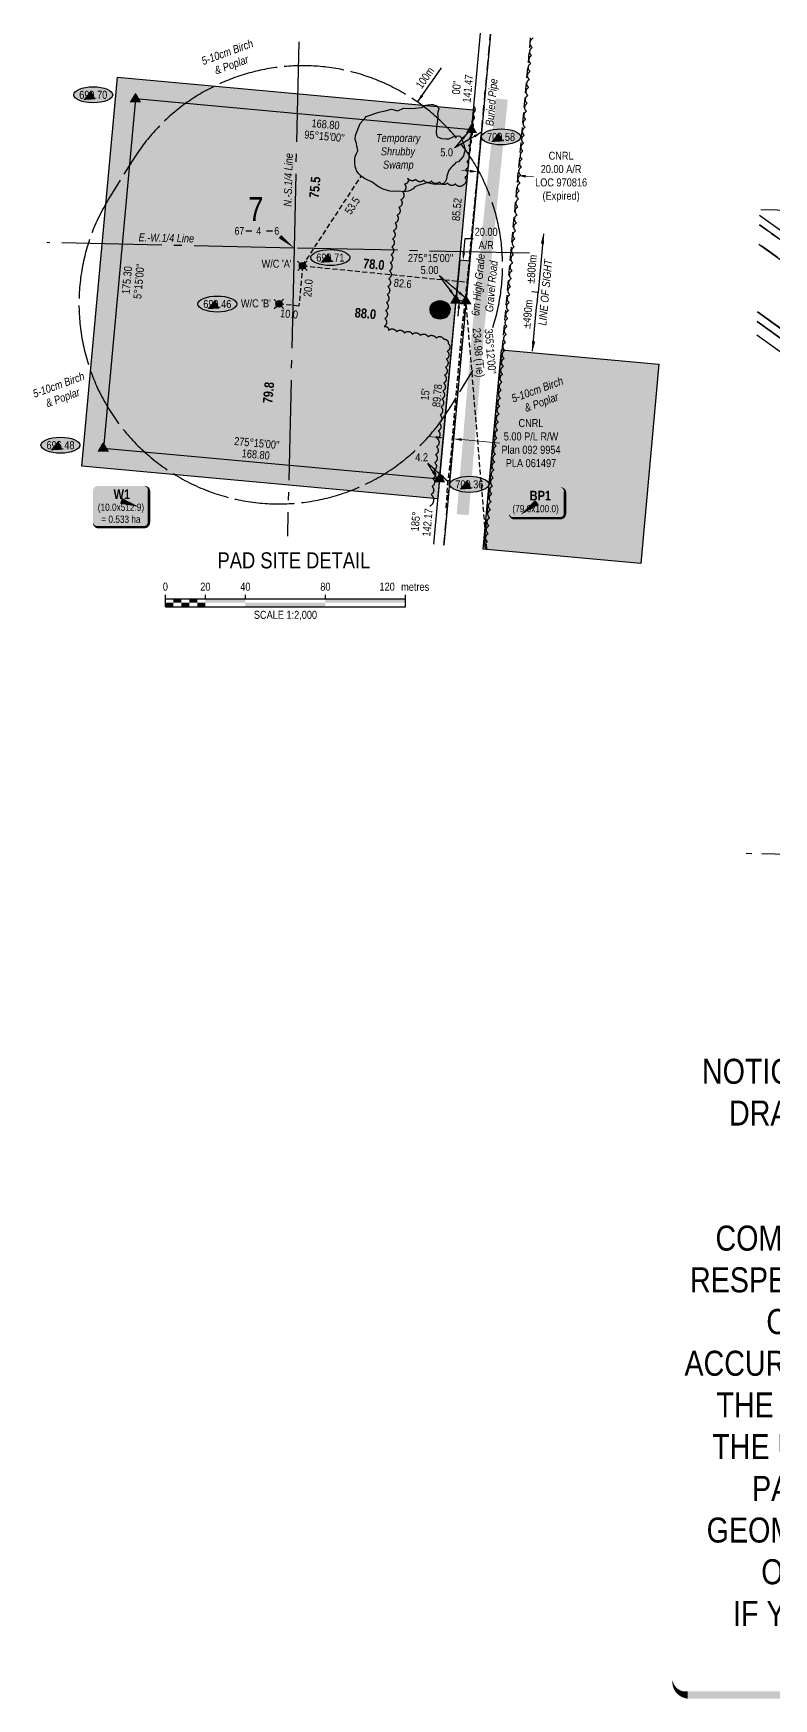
# Model space of a CAD drawing. Extents: x 395442 to 398211, y 6070208 to 6072971.
# Drawn here: x 395442 to 396368, y 6070208 to 6072289 of the extents above; entities that cross this region are included whole.
import ezdxf
from ezdxf.enums import TextEntityAlignment as Align

# ---------------------------------------------------------------- set-up
doc = ezdxf.new("R2010")
doc.units = 0
doc.header["$LTSCALE"] = 5
doc.header["$PDSIZE"] = 0.5
for name, pattern in [('0', [1, 1, 0]), ('foc-ACCESSROAD', [3.75, 2.5, -1.25]), ('foc-BUFFER', [16.75, 15, -1.75]), ('foc-QUARTERLINE', [33, 25, -3, 2, -3]), ('foc-TIELINE', [1.875, 1.25, -0.625]), ('foc-UNSURVEYED', [12.5, 10, -2.5]), ('UG_PIPE', [1.875, 1.25, -0.625])]:
    doc.linetypes.add(name, pattern=pattern)
doc.layers.get('Defpoints').update_dxf_attribs({"color": 9})
for name, color, linetype in [('10', 1, 'Continuous'), ('9', 3, 'Continuous'), ('AS-PIPE-UG', 44, 'UG_PIPE'), ('AS-PIPE-UG-T', 44, 'Continuous'), ('AS-ROADS', 254, 'Continuous'), ('AUX-BUFFER', 7, 'foc-BUFFER'), ('C-AR', 13, 'foc-ACCESSROAD'), ('C-RW', 13, 'Continuous'), ('CG-NOTES', 7, 'Continuous'), ('DETAIL-T', 7, 'Continuous'), ('F-RW', 190, 'Continuous'), ('L-2', 7, 'Continuous'), ('L-BD', 7, 'Continuous'), ('L-BD1', 253, 'Continuous'), ('L-MON', 1, 'Continuous'), ('L-SECLBL', 7, 'Continuous'), ('L-SECQ', 8, 'foc-QUARTERLINE'), ('L-TIE', 7, 'foc-TIELINE'), ('L-TITLEDB', 4, 'Continuous'), ('L-USEC', 7, 'foc-UNSURVEYED'), ('P-CROSSINGS', 250, 'Continuous'), ('P-ELEVATION', 7, 'Continuous'), ('P-PROPOSED', 10, 'Continuous'), ('P-PROPOSED-H', 21, 'Continuous'), ('P-TEMP-BLOCKS', 250, 'Continuous'), ('P-TEMP-BLUE', 146, 'Continuous'), ('P-TXT', 4, 'Continuous'), ('T-BUSH', 110, '0'), ('T-BUSH-T', 110, 'Continuous'), ('T-TIE', 201, 'foc-TIELINE'), ('WETLAND', 143, 'Continuous')]:
    doc.layers.add(name, color=color, linetype=linetype)
for name, color, linetype, lineweight in [('C-AR-T', 13, 'Continuous', 9), ('C-RW-T', 13, 'Continuous', 9), ('T-TEXT', 48, 'Continuous', 18), ('T-TIE-T', 201, 'Continuous', 18)]:
    doc.layers.add(name, color=color, linetype=linetype, lineweight=lineweight)
doc.layers.add('DISCLAIMER', color=7, linetype='Continuous', plot=False)
doc.layers.add('P-TEMP-BLUE-H', color=7, linetype='Continuous', true_color=0x99e6ff)
doc.styles.add('80', font='ARIALN.TTF', dxfattribs={"height": 10})
doc.styles.add('80CG', font='ARIALN.TTF', dxfattribs={"height": 10})
doc.styles.add('80L', font='ARIALN.TTF', dxfattribs={"height": 10})
doc.styles.add('BOLD', font='ARIALNB.TTF')
doc.styles.add('Crossing', font='ARIALN.TTF', dxfattribs={"height": 10})
doc.styles.add('SIMPLEX', font='ARIALN.TTF')
doc.dimstyles.new('CG2011', dxfattribs={"dimscale": 5, "dimtxt": 9, "dimasz": 2, "dimexe": 0.2, "dimexo": 0.0625, "dimgap": 0.5, "dimtad": 0, "dimtih": 1, "dimtoh": 1, "dimzin": 0, "dimdsep": 46, "dimtxsty": '80CG', "dimcen": 0.1, "dimse1": 1, "dimse2": 1, "dimclrd": 256, "dimclrt": 256, "dimaunit": 1, "dimadec": 4, "dimazin": 0, "dimtfac": 0.06, "dimtofl": 0, "dimtmove": 0, "dimatfit": 1, "dimfxl": 0.2, "dimtolj": 1, "dimtzin": 0, "dimlwd": -1, "dimarcsym": 0})
doc.dimstyles.new('COMPASS', dxfattribs={"dimscale": 5, "dimtxt": 10, "dimasz": 2.5, "dimexe": 0.2, "dimexo": 0.0625, "dimgap": 0.5, "dimtad": 0, "dimtih": 1, "dimtoh": 1, "dimzin": 0, "dimdsep": 46, "dimtxsty": '80', "dimcen": 0.1, "dimse1": 1, "dimse2": 1, "dimclrd": 256, "dimclrt": 256, "dimaunit": 1, "dimadec": 4, "dimazin": 0, "dimtfac": 0.06, "dimtofl": 0, "dimtmove": 0, "dimatfit": 1, "dimfxl": 0.2, "dimtolj": 1, "dimtzin": 0, "dimlwd": -1, "dimarcsym": 0})
doc.dimstyles.new('Compass 5 000', dxfattribs={"dimscale": 5, "dimtxt": 9, "dimasz": 2, "dimexe": 0.2, "dimexo": 0.0625, "dimgap": 0.5, "dimtad": 0, "dimtih": 1, "dimtoh": 1, "dimzin": 0, "dimdsep": 46, "dimtxsty": '80CG', "dimcen": 0.1, "dimse1": 1, "dimse2": 1, "dimclrd": 256, "dimclrt": 256, "dimaunit": 1, "dimadec": 4, "dimazin": 0, "dimtfac": 0.06, "dimtofl": 0, "dimtmove": 0, "dimatfit": 1, "dimfxl": 0.2, "dimtolj": 1, "dimtzin": 0, "dimlwd": -1, "dimarcsym": 0})

# ---------------------------------------------------------------- blocks, each defined once
blk = doc.blocks.new('L-SECLBL')
at = {"layer": '9', "color": 7}
for p, q in [((-5.082139060913505, -27.83004804289613), (-12.28857354467345, -27.83004804289613)), ((20.70431141927111, -27.83004804289613), (13.49787693551116, -27.83004804289613))]:
    blk.add_line(p, q, dxfattribs=at)
at = {"layer": '10', "color": 2, "style": 'SIMPLEX'}
blk.add_attdef('SEC', text='', height=30, dxfattribs=at).set_placement((0, 0), align=Align.MIDDLE)
at = {"layer": '10', "color": 5, "style": '80L'}
blk.add_attdef('TWP', text='', height=9.5, dxfattribs=at).set_placement((-14.43410290347765, -27.36845155570791), align=Align.MIDDLE_RIGHT)
blk.add_attdef('RGE', text='', height=9.5, dxfattribs=at).set_placement((3.622123863462547, -27.36845155570791), align=Align.MIDDLE_CENTER)
blk.add_attdef('MER', text='', height=9.5, dxfattribs=at).set_placement((23.16775162027989, -27.36845155570791), align=Align.MIDDLE_LEFT)
blk = doc.blocks.new('*D546')
at = {"layer": 'C-AR-T', "transparency": 16777216}
for p, q in [((395987.9973414784, 6072116.570184932), (395978.0388118828, 6072117.479958692)), ((396057.7139019388, 6072110.201142519), (396067.6724315344, 6072109.291368758))]:
    blk.add_line(p, q, dxfattribs=at)
for points in [[(395988.1489704385, 6072118.229939865), (395987.8457125183, 6072114.910429999), (395997.9558710739, 6072115.660411172)], [(396057.865530899, 6072111.860897452), (396057.5622729788, 6072108.541387586), (396047.7553723432, 6072111.110916279)]]:
    blk.add_solid(points, dxfattribs=at)
at = {"layer": 'Defpoints', "color": 0, "transparency": 16777216}
for p in [(396047.7553723432, 6072111.110916279), (395970.7580367781, 6071817.948551814), (396020.5575380475, 6071813.399056923)]:
    blk.add_point(p, dxfattribs=at)
at = {"layer": 'C-AR-T', "transparency": 16777216, "insert": (396101.9732500884, 6072109.291368759), "char_height": 10, "attachment_point": 5, "style": '80CG'}
blk.add_mtext('\\A1;CNRL\\P20.00 A/R\\PLOC 970816\\P(Expired)', dxfattribs=at)
blk = doc.blocks.new('*D547')
at = {"layer": 'C-RW-T', "transparency": 16777216}
for p, q in [((395945.3766454565, 6071784.117715042), (395935.4185675139, 6071785.032419195)), ((395977.7319999361, 6071781.14569802), (396025.6084157523, 6071776.747986266))]:
    blk.add_line(p, q, dxfattribs=at)
for points in [[(395945.5290961489, 6071785.7773947), (395945.2241947642, 6071782.458035385), (395955.3347233991, 6071783.203010888)], [(395977.8844506285, 6071782.805377678), (395977.5795492437, 6071779.486018363), (395967.7739219935, 6071782.060402174)]]:
    blk.add_solid(points, dxfattribs=at)
at = {"layer": 'Defpoints', "color": 0, "transparency": 16777216}
for p in [(395967.7739219935, 6071782.060402174), (395954.8913699223, 6071778.37636999), (395967.3305685167, 6071777.233761277)]:
    blk.add_point(p, dxfattribs=at)
at = {"layer": 'C-RW-T', "transparency": 16777216, "insert": (396064.3328359433, 6071776.747986267), "char_height": 10, "attachment_point": 5, "style": '80CG'}
blk.add_mtext('\\A1;CNRL\\P5.00 P/L R/W\\PPlan 092 9954\\PPLA 061497', dxfattribs=at)
blk = doc.blocks.new('TRIA')
blk.add_hatch(color=255).paths.add_polyline_path([(-0.0414550714867801, 1.521379340009161), (-1.474693147280959, -0.867350786313807), (1.391783004306489, -0.867350786313807)])
blk = doc.blocks.new('TRIAA')
blk.add_blockref('TRIA', (0, 0))
blk = doc.blocks.new('TRIB')
at = {"color": 1}
blk.add_lwpolyline([(-1.121455071486707, -0.6673507863138184), (-0.0414550714867801, 1.132649213686192), (1.038544928513147, -0.6673507863138184)], close=True, dxfattribs=at)
blk = doc.blocks.new('TRIBB')
blk.add_blockref('TRIB', (0, 0))
blk = doc.blocks.new('TRICC')
for name in ['TRIAA', 'TRIBB']:
    blk.add_blockref(name, (0, 0))
blk = doc.blocks.new('plspike')
blk.add_blockref('TRICC', (0, 0))
blk = doc.blocks.new('WC')
at = {"layer": 'L-MON'}
h = blk.add_hatch(color=255, dxfattribs=at)
h.dxf.hatch_style = 1
edge = h.paths.add_edge_path()
edge.add_arc((1e-16, -3.47e-14), 0.9, 0, 360)
at = {"layer": 'L-MON', "color": 240, "flags": 128}
for points in [[(-0.6221317521915455, 0.5029434191984639), (-1.231742929986921, 1.120400313844549)], [(0.5200624085104745, 0.6078939802747209), (1.126191209577769, 1.206321004927269)], [(-1.178786742863962, -1.184577638598091), (-0.5588098224687501, -0.5724784557627332)], [(1.15915571353878, -1.184577638598091), (0.5567817565693919, -0.5744511080601575)]]:
    blk.add_lwpolyline(points, dxfattribs=at)
at = {"layer": 'L-MON', "color": 240}
for radius in [0.8, 0.3730220647719884]:
    blk.add_circle((1e-16, -3.47e-14), radius, dxfattribs=at)
blk = doc.blocks.new('*D548')
at = {"layer": 'Defpoints', "color": 0, "transparency": 16777216}
for p in [(395979.4366591703, 6072004.879677037), (395981.9394036541, 6072004.6497322), (395977.3665454463, 6071954.878248652)]:
    blk.add_point(p, dxfattribs=at)
at = {"layer": 'P-TXT', "transparency": 16777216}
for p, q in [((395980.3515764219, 6072014.837735403), (395981.9592076385, 6072032.335367523)), ((395981.9592076385, 6072032.335367523), (395991.9592076386, 6072032.335367523)), ((395973.9488837112, 6071945.150135122), (395973.0339664597, 6071935.192076756))]:
    blk.add_line(p, q, dxfattribs=at)
for points in [[(395978.6919000276, 6072014.990221612), (395982.0112528162, 6072014.685249195), (395979.4366591703, 6072004.879677037)], [(395972.2892073169, 6071945.302621331), (395975.6085601056, 6071944.997648913), (395974.8638009627, 6071955.108193489)]]:
    blk.add_solid(points, dxfattribs=at)
at = {"layer": 'P-TXT', "transparency": 16777216, "insert": (396008.3507492488, 6072032.335367523), "char_height": 10, "attachment_point": 5, "style": '80CG'}
blk.add_mtext('\\A1;20.00 \\PA/R', dxfattribs=at)
blk = doc.blocks.new('we')
at = {"layer": 'P-ELEVATION'}
h = blk.add_hatch(color=111, dxfattribs=at)
h.dxf.hatch_style = 1
edge = h.paths.add_edge_path()
edge.add_ellipse((0, 0), major_axis=(-24.375, 0), ratio=0.4102564102564102, start_angle=0, end_angle=360)
at = {"layer": 'P-ELEVATION', "color": 7, "flags": 128}
blk.add_lwpolyline([(0, 0, 12.5, 0, 0), (-12.42052458118451, -6.430406050246802, 0, 0, 0)], format="xyseb", dxfattribs=at)
at = {"layer": 'P-ELEVATION', "color": 7}
blk.add_ellipse((0, 0), major_axis=(-24.375, 0), ratio=0.4102564102564102, dxfattribs=at)
at = {"layer": 'P-ELEVATION', "style": '80'}
blk.add_attdef('ELEVATION', text='', height=10, dxfattribs=at).set_placement((0, 0), align=Align.MIDDLE_CENTER)
blk = doc.blocks.new('xing2')
h = blk.add_hatch(color=50)
h.dxf.hatch_style = 1
edge = h.paths.add_edge_path()
edge.add_ellipse((0, 0), major_axis=(-12.5, 0), ratio=0.8162973455633619, start_angle=0, end_angle=360)
h = blk.add_hatch(color=250)
h.dxf.hatch_style = 1
edge = h.paths.add_edge_path()
edge.add_ellipse((0, -2.047489049626165), major_axis=(-12.5, 0), ratio=0.8162973455633619, start_angle=0, end_angle=180)
edge.add_line((12.5, -2.047489049626165), (12.5, 0))
edge.add_ellipse((0, 0), major_axis=(-12.5, 0), ratio=0.8162973455633619, start_angle=0, end_angle=180, ccw=False)
edge.add_line((-12.5, 0), (-12.5, -2.047489049626165))
at = {"color": 250}
blk.add_ellipse((0, 0), major_axis=(-12.5, 0), ratio=0.8162973455633619, dxfattribs=at)
blk.add_ellipse((0, -2.047489049626165), major_axis=(-12.5, 0), ratio=0.8162973455633619, start_param=0, end_param=3.141592653589793, dxfattribs=at)
at = {"color": 250, "style": 'Crossing'}
blk.add_attdef('CROSSING', text='', height=9, dxfattribs=at).set_placement((0.08916442567715421, 0.0199513138486509), align=Align.MIDDLE_CENTER)
at = {"color": 250, "style": 'Crossing', "flags": 1}
for tag, p in [('OWNER', (0.08916442567715421, -12.49201765665748)), ('DESCRIPTION', (0.08916442567715421, -25.770021277247)), ('LOCATION', (0.08916442567715421, -39.30337514164421)), ('DWG_REF', (0.08916442567715421, -52.83672900604233))]:
    blk.add_attdef(tag, text='', height=9, dxfattribs=at).set_placement(p, align=Align.MIDDLE_CENTER)
blk = doc.blocks.new('*U370')
at = {"color": 0}
for p, q in [((-150.0000000000342, 0), (-150.0000000000342, 15.00000000000273)), ((-150.0000000000342, 10.00000000000182), (150.2392182250246, 10.00000000000159)), ((-150.0000000000342, 0), (150.2392182250246, -2.274e-13)), ((-100.0000000000232, 10.00000000000182), (-100.0000000000232, 15.00000000000273)), ((-50.00000000001134, 10.00000000000182), (-50.00000000001134, 15.00000000000273)), ((50.00000000001134, 10.00000000000182), (50.00000000001134, 15.00000000000273)), ((150.2392182250246, -2.274e-13), (150.2392182250246, 15.0000000000025))]:
    blk.add_line(p, q, dxfattribs=at)
for points in [[(-150.0000000000342, 5.000000000000909), (-140.0000000000233, 5.000000000000909), (-150.0000000000342, 0), (-140.0000000000233, 0)], [(-140.0000000000342, 10.00000000000091), (-130.0000000000232, 10.00000000000091), (-140.0000000000342, 5), (-130.0000000000232, 5)], [(-130.0000000000342, 5.000000000000909), (-120.0000000000233, 5.000000000000909), (-130.0000000000342, 0), (-120.0000000000233, 0)], [(-120.0000000000342, 10.00000000000091), (-110.0000000000233, 10.00000000000091), (-120.0000000000342, 5), (-110.0000000000233, 5)], [(-110.0000000000342, 5.000000000000909), (-100.0000000000232, 5.000000000000909), (-110.0000000000342, 0), (-100.0000000000232, 0)], [(-100.0000000000232, 10.00000000000182), (-50.00000000001134, 10.00000000000182), (-100.0000000000232, 5.000000000000909), (-50.00000000001134, 5.000000000000909)], [(-50.00000000001134, 5.000000000000909), (50.00000000001134, 5.000000000000909), (-50.00000000001134, 0), (50.00000000001134, 0)], [(50.00000000001134, 10.00000000000182), (150.2392182250246, 10.00000000000159), (50.00000000001134, 5.000000000000909), (150.2392182250246, 5.000000000000682)]]:
    blk.add_solid(points, dxfattribs=at)
at = {"color": 0, "style": '80'}
blk.add_text('metres', height=10.00000000000227, dxfattribs=at).set_placement((162.2392182250246, 20.0000000000025), align=Align.CENTER)
for s, insert, char_height, attachment_point in [('0', (-150.0000000000342, 30.21145975443656), 10, 2), ('20', (-100.0000000000232, 30.21145975443656), 10, 2), ('40', (-50.00000000001134, 30.21145975443656), 10, 2), ('80', (50.00000000001134, 30.21145975443656), 10, 2), ('120', (136.6959500629242, 30.21828103683765), 10, 3), ('SCALE 1:2,000', (0.1196091124951968, -5.000000000000114), 10.00000000000227, 2)]:
    blk.add_mtext(s, dxfattribs=dict(at, insert=insert, char_height=char_height, attachment_point=attachment_point))
blk = doc.blocks.new('*U553')
at = {"layer": 'L-2'}
blk.add_blockref('*U370', (-10.65932064766116, -57.94773006069239), dxfattribs=at)
at = {"layer": 'DETAIL-T', "color": 3, "insert": (0, 0), "char_height": 20, "width": 217.1081402579545, "attachment_point": 5, "style": '80CG'}
blk.add_mtext('PAD SITE DETAIL', dxfattribs=at)
blk = doc.blocks.new('*U554')
at = {"true_color": 0x99e6ff}
h = blk.add_hatch(color=141, dxfattribs=at)
edge = h.paths.add_edge_path()
edge.add_line((-28.99999999999999, -32.83806796853908), (28.99999999999998, -32.83806796853908))
edge.add_arc((28.99999999999998, -26.83806796853908), 6, 270, 360)
edge.add_line((34.99999999999998, -26.83806796853908), (34.99999999999999, 12.5))
edge.add_arc((28.99999999999999, 12.5), 6, 0, 90)
edge.add_line((28.99999999999999, 18.5), (-28.99999999999999, 18.5))
edge.add_arc((-28.99999999999999, 12.5), 6, 90, 180)
edge.add_line((-34.99999999999999, 12.5), (-34.99999999999999, -26.83806796853908))
edge.add_arc((-28.99999999999999, -26.83806796853908), 6, 180, 270)
at = {"color": 250, "flags": 128}
blk.add_lwpolyline([(-28.99999999999999, -32.83806796853908, 3, 3, 0), (28.99999999999998, -32.83806796853908, 3, 3, 0.414213562373095), (34.99999999999998, -26.83806796853908, 3, 3, 0), (34.99999999999999, 12.5, 3, 0, 0.414213562373095), (28.99999999999999, 18.5, 0, 0, 0), (-28.99999999999999, 18.5, 0, 0, 0.414213562373095), (-34.99999999999999, 12.5, 0, 0, 0), (-34.99999999999999, -26.83806796853908, 0, 3, 0.414213562373095)], format="xyseb", close=True, dxfattribs=at)
at = {"flags": 128}
blk.add_lwpolyline([(22.10546551255093, -7.399675628623726, 0, 7.5, 0), (-3.398394867633904e-15, 0, 0, 0, 0)], format="xyseb", dxfattribs=at)
at = {"color": 250}
for tag, p, height, style in [('TEMP_AREA_W1_001', (-9.212824010914055, 2.244292974654144), 12, 'BOLD'), ('ENTER_TEXT_001', (-30.65893587994544, -12.47010782646594), 9, '80')]:
    blk.add_attdef(tag, p, '', height=height, dxfattribs=dict(at, style=style))
blk = doc.blocks.new('*U613')
at = {"true_color": 0x99e6ff}
h = blk.add_hatch(color=141, dxfattribs=at)
edge = h.paths.add_edge_path()
edge.add_line((-28.99999999999999, -20), (28.99999999999999, -20))
edge.add_arc((28.99999999999999, -14), 6, 270, 360)
edge.add_line((34.99999999999999, -14), (34.99999999999999, 12.5))
edge.add_arc((28.99999999999999, 12.5), 6, 0, 90)
edge.add_line((28.99999999999999, 18.5), (-28.99999999999999, 18.5))
edge.add_arc((-28.99999999999999, 12.5), 6, 90, 180)
edge.add_line((-34.99999999999999, 12.5), (-34.99999999999999, -14))
edge.add_arc((-28.99999999999999, -14), 6, 180, 270)
at = {"color": 250, "flags": 128}
blk.add_lwpolyline([(-28.99999999999999, -20, 3, 3, 0), (28.99999999999999, -20, 3, 3, 0.414213562373095), (34.99999999999999, -14, 3, 3, 0), (34.99999999999999, 12.5, 3, 0, 0.414213562373095), (28.99999999999999, 18.5, 0, 0, 0), (-28.99999999999999, 18.5, 0, 0, 0.414213562373095), (-34.99999999999999, 12.5, 0, 0, 0), (-34.99999999999999, -14, 0, 3, 0.414213562373095)], format="xyseb", close=True, dxfattribs=at)
at = {"flags": 128}
blk.add_lwpolyline([(-20.72444676234902, -16.02035228926147, 0, 7.5, 0), (-3.398394867633905e-15, 0, 0, 0, 0)], format="xyseb", dxfattribs=at)
at = {"color": 250}
for tag, p, height, style in [('TEMP_AREA_W1_001', (-9.212824010914055, 2.244292974654144), 12, 'BOLD'), ('ENTER_TEXT_001', (-30.65893587994544, -12.47010782646594), 9, '80')]:
    blk.add_attdef(tag, p, '', height=height, dxfattribs=dict(at, style=style))
blk = doc.blocks.new('Disclaimer_Legal')
at = {"layer": 'DISCLAIMER', "color": 254, "flags": 128}
blk.add_lwpolyline([(-3612.859355113964, -1104.601793492536, 37.5, 37.5, 0), (4096.10254652852, -1104.601793492536, 37.5, 37.5, 0.414213562373095), (4171.10254652852, -1029.601793492536, 37.5, 37.5, 0), (4171.10254652852, 2078.694150954953, 37.5, 0, 0.414213562373095), (4096.10254652852, 2153.694150954953, 0, 0, 0), (-3612.859355113964, 2153.694150954953, 0, 0, 0.414213562373095), (-3687.859355113964, 2078.694150954953, 0, 0, 0), (-3687.859355113964, -1029.601793492536, 0, 37.5, 0.414213562373095)], format="xyseb", close=True, dxfattribs=at)
at = {"layer": 'DISCLAIMER', "color": 254, "insert": (241.6215957072782, 533.9211787312088), "char_height": 125, "width": 7717.567617301413, "attachment_point": 5, "style": '80'}
blk.add_mtext('NOTICE TO THE CORPORATION, PERSON &/OR PERSONS REGARDING THIS COMPUTER AIDED DESIGN AND DRAFTING (CADD) FILES. ACCEPTANCE OF THE CADD DATA IS BASED ON THE FOLLOWING DISCLAIMER WHICH COVERS ALL CADD DATA RECIEVED FROM COMPASS GEOMATICS LTD.\\P{\\fArial Narrow|b1|i0|c0|p34;DISCLAIMER}\\PCOMPASS GEOMATICS LTD. MAKES NO REPRESENTATION OR WARRANTIES, EXPRESS OR IMPLIED, WITH RESPECT TO THE REUSE OF THE DATA PROVIDED HEREWITH, REGARDLESS OF ITS FORMAT OR THE MEANS OF ITS TRANSMISSION. THERE IS NO GUARANTEE OR REPRESENTATION TO THE USER AS TO THE ACCURACY, CURRENCY, SUITABILITY OR RELIABILITY OF THIS DATA FOR ANY PURPOSE. THE USER ACCEPTS THE DATA "AS IS", AND ASSUMES ALL RISKS ASSOCIATED WITH ITS USE. BY ACCEPTANCE OF THIS DATA, THE USER AGREES NOT TO TRANSMIT THIS DATA OR PROVIDE ACCESS OR ANY PART OF IT TO ANOTHER PARTY UNLESS THE USER SHALL INCLUDE WITH THE DATA A COPY OF THIS DISCLAIMER. COMPASS GEOMATICS LTD. ASSUMES NO RESPONSIBILITY FOR ACTUAL OR CONSEQUENTIAL DAMAGE AS A RESULT OF ANY USER\'S RELIANCE ON THIS DATA. THIS CADD FILE IS FOR ILLUSTRATION PURPOSES ONLY.\\PIF YOU REQUIRE MORE ACCURATE INFORMATION, PLEASE CONTACT DARCI ANGLEHART AT COMPASS GEOMATICS LTD. VIA EMAIL: darci.anglehart@compassgeomatics.ca OR CELL: 506-961-7292', dxfattribs=at)

msp = doc.modelspace()

# ---------------------------------------------------------------- hatches: boundary and pattern name
at = {"layer": 'P-PROPOSED-H'}
h = msp.add_hatch(color=256, dxfattribs=at)
h.dxf.hatch_style = 1
h.paths.add_polyline_path([(395990.2809781169, 6072168.30483501), (395570.2096569673, 6072206.899758219), (395530.1285548429, 6071770.652704917), (395950.1998759922, 6071732.05778171)])
h.paths.add_polyline_path([(395970.7280067151, 6071955.488178154), (395983.1708776018, 6071954.344963602), (395987.7437358074, 6072004.11644715), (395975.3008649204, 6072005.259661705)], flags=17)
at = {"layer": 'P-TEMP-BLUE-H'}
h = msp.add_hatch(color=256, dxfattribs=at)
h.dxf.hatch_style = 1
h.paths.add_polyline_path([(395947.9134468923, 6071707.172039934), (395502.9563839686, 6071748.053392241), (395547.6103442934, 6072234.0719291), (395992.5674072169, 6072193.19057679), (395990.2809781169, 6072168.30483501), (395570.2096569673, 6072206.899758219), (395530.1285548429, 6071770.652704917), (395950.1998759922, 6071732.05778171)])
h = msp.add_hatch(color=256, dxfattribs=at)
h.dxf.hatch_style = 1
h.paths.add_polyline_path([(396224.0766403393, 6071875.217203545), (396201.3902977516, 6071626.212964943), (396004.677020926, 6071644.135269706), (396027.363366821, 6071893.139322686)])

# ---------------------------------------------------------------- linework, layer by layer
msp.add_line((396073.1065003635, 6071964.989680585), (396065.2583594103, 6071965.707158566))
at = {"layer": 'AS-PIPE-UG', "flags": 128}
msp.add_lwpolyline([(396005.7589034204, 6072196.85594461), (395998.8464034206, 6072130.455944606), (395989.9139034204, 6072037.820944608), (395986.5214034206, 6072001.173444607), (395982.6639034205, 6071962.12094461), (395977.4414034204, 6071916.838444607), (395974.1614034206, 6071878.56094461), (395970.9389034205, 6071843.285944606), (395967.5114034204, 6071802.43344461), (395963.9439034205, 6071760.550944608), (395959.5789034208, 6071722.18844461), (395957.9889034205, 6071694.23344461)], dxfattribs=at)
at = {"layer": 'AS-ROADS', "const_width": 14.99433375000002, "flags": 128}
msp.add_lwpolyline([(395978.9839034204, 6071687.458444608), (395998.0314034207, 6071914.653444605), (396027.8689034206, 6072206.495944606)], dxfattribs=at)
at = {"layer": 'AUX-BUFFER', "color": 251, "linetype": 'foc-BUFFER', "flags": 128}
msp.add_lwpolyline([(396016.6881355276, 6071921.361575756, 0.8859044617035108), (395566.4617465946, 6072129.872028145), (395537.0292465944, 6072082.354528144, 0.9999999999999999), (395961.9335602466, 6071819.167361074), (395991.3660602465, 6071866.684861073, 0.0008193961905882586), (395991.7962273633, 6071867.381896447, 0.0008193961905882586)], format="xyb", dxfattribs=at)
at = {"layer": 'C-AR'}
for points in [[(395955.372312434, 6071649.518926442), (395989.0957431355, 6072018.540499606), (396013.6722194533, 6072287.563241797)], [(396063.4591700547, 6072283.015027433), (396039.1982095391, 6072017.442838841), (396005.170453132, 6071644.96955585)], [(396349.680692287, 6072049.582728627), (396418.3625925427, 6072000.327499535), (396448.0447236091, 6071979.049438038), (396996.5661133612, 6071585.844215811), (397166.7513594461, 6071612.480056956), (397236.4113474049, 6071567.029130209), (397244.0216720087, 6071562.06389788), (397263.5683895546, 6071549.310394212), (397276.1522393236, 6071541.099942245), (397284.5378106691, 6071535.629581599), (397274.5983313749, 6071518.242569689), (397266.2140285416, 6071523.713719948), (397253.6211354525, 6071531.93001061), (397235.875336072, 6071543.507857285), (397162.2569184901, 6071591.541913581), (396991.6443503206, 6071564.772416757), (396447.4916566694, 6071954.967770368), (396417.8078438002, 6071976.179694124), (396362.9295807696, 6072015.573699223), (396349.1266766541, 6072025.466405359)]]:
    msp.add_lwpolyline(points, dxfattribs=at)
at = {"layer": 'C-RW'}
for points in [[(395942.8833404323, 6071650.659871894), (395976.5402066517, 6072018.815881183), (396001.2124243659, 6072288.70148823)], [(396013.6722194533, 6072287.563241797), (395989.0957431355, 6072018.540499606), (395955.3606417461, 6071649.519992636)], [(397193.0663989973, 6071146.361190048), (397133.3892032673, 6071215.696669838), (397127.715874112, 6071238.027190722), (397125.224020876, 6071247.830538028), (397122.9126241193, 6071256.931696718), (397121.8239022164, 6071261.216756101), (397116.4737225563, 6071282.515088616), (397123.2523732153, 6071294.301695685), (397125.7574128679, 6071298.657746844), (397157.2659215509, 6071353.444561446), (397154.0630616641, 6071367.946701078), (397148.8300710398, 6071370.91580327), (397136.0341645973, 6071378.198401711), (397050.6945987519, 6071429.566314165), (396979.6941345558, 6071475.642332871), (396415.4545987519, 6071879.377314164), (396387.0405044307, 6071899.782000358), (396346.9009990536, 6071928.582567983)], [(396347.1792132647, 6071940.693244001), (396415.860488446, 6071891.412234379)]]:
    msp.add_lwpolyline(points, dxfattribs=at)
at = {"layer": 'F-RW'}
for points in [[(396349.9589729073, 6072061.696295457), (396418.6415420612, 6072012.469942859)], [(396418.3625925427, 6072000.327499535), (396349.680692287, 6072049.582728627)], [(396346.9007314353, 6071928.570918542), (396387.0382803453, 6071899.773341758)], [(396415.1926242234, 6071862.340236666), (396346.5107592311, 6071911.595412465)]]:
    msp.add_lwpolyline(points, dxfattribs=at)
at = {"layer": 'L-SECLBL', "flags": 128}
msp.add_lwpolyline([(395768.240976373, 6072020.463236384, 0, 4.998111250000004, 0), (395750.688215439, 6072034.835341266, 0, 0, 0)], format="xyseb", dxfattribs=at)
at = {"layer": 'L-SECQ'}
for p, q in [((395774.113379164, 6072278.134311104), (395768.240976373, 6072020.463236384)), ((396421.3210312896, 6072066.563552018), (396351.5436845895, 6072068.257841796)), ((395768.240976373, 6072020.463236384), (395459.5225281155, 6072027.206035187)), ((395768.240976373, 6072020.463236384), (395760.0386387799, 6071660.549276002)), ((396062.3431184459, 6072014.040550926), (395768.240976373, 6072020.463236384))]:
    msp.add_line(p, q, dxfattribs=at)
at = {"layer": 'L-TIE'}
msp.add_line((396009.2278789364, 6071644.135171737), (395983.1708776018, 6071954.344963602), dxfattribs=at)
at = {"layer": 'L-TITLEDB', "flags": 128}
for points in [[(396349.1266766541, 6072025.466405359), (396417.7275987517, 6071976.189314168), (396991.7040039049, 6071564.737251344, 0.01771833955482056), (397092.5927801161, 6071497.682585851), (397673.623845819, 6071135.867444816)], [(397549.844948548, 6071138.57035624), (397055.9238766306, 6071438.196315025, -0.01881161679401314), (396950.8989848007, 6071507.980722873), (396445.5441525326, 6071870.206730172), (396347.1792132647, 6071940.693244001)]]:
    msp.add_lwpolyline(points, format="xyb", dxfattribs=at)
at = {"layer": 'L-USEC'}
msp.add_line((396402.8496514437, 6071262.433229887), (396333.0707077032, 6071264.128398957), dxfattribs=at)
at = {"layer": 'P-PROPOSED', "flags": 128}
for points in [[(395990.2809781169, 6072168.30483501), (395570.2096569673, 6072206.899758219), (395530.1285548429, 6071770.652704917), (395950.1998759922, 6071732.05778171)], [(395970.7280067151, 6071955.488178154), (395983.1708776018, 6071954.344963602), (395987.7437358074, 6072004.11644715), (395975.3008649204, 6072005.259661705)]]:
    msp.add_lwpolyline(points, close=True, dxfattribs=at)
at = {"layer": 'P-TEMP-BLUE', "flags": 128}
msp.add_lwpolyline([(395947.9134468923, 6071707.172039934), (395502.9563839686, 6071748.053392241), (395547.6103442934, 6072234.0719291), (395992.5674072169, 6072193.19057679), (395990.2809781169, 6072168.30483501), (395570.2096569673, 6072206.899758219), (395530.1285548429, 6071770.652704917), (395950.1998759922, 6071732.05778171)], close=True, dxfattribs=at)
at = {"layer": 'P-TEMP-BLUE'}
msp.add_lwpolyline([(396224.0766403393, 6071875.217203545), (396201.3902977516, 6071626.212964943), (396004.677020926, 6071644.135269706), (396027.363366821, 6071893.139322686), (396224.0766403393, 6071875.217203545)], close=True, dxfattribs=at)
at = {"layer": 'T-BUSH', "flags": 128}
for points in [[(396009.0284576215, 6071643.740591673, -0.52056705), (396009.9314147322, 6071653.695948659, -0.52056705), (396010.8343718431, 6071663.651305647, -0.52056705), (396011.7373289539, 6071673.606662633, -0.52056705), (396012.6402860646, 6071683.562019618, -0.52056705), (396013.5432431754, 6071693.517376604, -0.52056705), (396014.4462002862, 6071703.472733592, -0.52056705), (396015.3491573971, 6071713.428090578, -0.52056705), (396016.2521145078, 6071723.383447564, -0.52056705), (396017.1550716186, 6071733.33880455, -0.52056705), (396018.0580287294, 6071743.294161537, -0.52056705), (396018.9609858402, 6071753.249518523, -0.52056705), (396019.863942951, 6071763.204875509, -0.52056705), (396020.7669000618, 6071773.160232496, -0.52056705), (396021.6698571726, 6071783.115589483, -0.52056705), (396022.5728142834, 6071793.070946468, -0.52056705), (396023.4757713942, 6071803.026303454, -0.52056705), (396024.378728505, 6071812.981660441, -0.52056705), (396025.2816856158, 6071822.937017428, -0.52056705), (396026.1846427266, 6071832.892374414, -0.52056705), (396027.0875998373, 6071842.8477314, -0.52056705), (396027.9905569481, 6071852.803088387, -0.52056705), (396028.893514059, 6071862.758445373, -0.52056705), (396029.7964711697, 6071872.713802359, -0.52056705), (396030.6994282805, 6071882.669159345, -0.52056705), (396031.6023853913, 6071892.624516333, -0.52056705), (396032.5053425021, 6071902.579873318, -0.52056705), (396033.4082996129, 6071912.535230304, -0.52056705), (396034.3112567237, 6071922.490587291, -0.52056705), (396035.2142138345, 6071932.445944278, -0.52056705), (396036.1171709453, 6071942.401301264, -0.52056705), (396037.0201280561, 6071952.35665825, -0.52056705), (396037.9230851669, 6071962.312015236, -0.52056705), (396038.8260422777, 6071972.267372223, -0.52056705), (396039.7289993885, 6071982.222729209, -0.52056705), (396040.6319564992, 6071992.178086195, -0.52056705), (396041.53491361, 6072002.133443182, -0.52056705), (396042.4378707209, 6072012.088800168, -0.52056705), (396043.3408278316, 6072022.044157154, -0.52056705), (396044.2437849424, 6072031.999514141, -0.52056705), (396045.1467420532, 6072041.954871127, -0.52056705), (396046.049699164, 6072051.910228114, -0.52056705), (396046.9526562748, 6072061.8655851, -0.52056705), (396047.8556133856, 6072071.820942086, -0.52056705), (396048.7585704964, 6072081.776299072, -0.52056705), (396049.6615276072, 6072091.731656059, -0.52056705), (396050.564484718, 6072101.687013045, -0.52056705), (396051.4674418288, 6072111.642370032, -0.52056705), (396052.3703989396, 6072121.597727018, -0.52056705), (396053.2733560504, 6072131.553084004, -0.52056705), (396054.1763131612, 6072141.50844099, -0.52056705), (396055.0792702719, 6072151.463797977, -0.52056705), (396055.9822273827, 6072161.419154963, -0.52056705), (396056.8851844936, 6072171.37451195, -0.52056705), (396057.7881416043, 6072181.329868936, -0.52056705), (396058.6910987151, 6072191.285225922, -0.52056705), (396059.5940558259, 6072201.240582909, -0.52056705), (396060.4970129367, 6072211.195939895, -0.52056705), (396061.3999700475, 6072221.151296882, -0.52056705), (396062.3029271583, 6072231.106653868, -0.52056705), (396063.2058842691, 6072241.062010854, -0.52056705), (396064.1088413799, 6072251.01736784, -0.52056705), (396065.0117984907, 6072260.972724827, -0.52056705), (396065.9147556015, 6072270.928081813, -0.52056705), (396066.9820676537, 6072282.695498414, -0.52056705)], [(395992.3637969655, 6072198.024901598, -0.52056705), (395991.1756070162, 6072188.099546746, -0.52056705), (395989.9874170669, 6072178.174191896, -0.52056705), (395988.7992271177, 6072168.248837044, -0.52056705), (395987.6110371684, 6072158.323482195, -0.52056705), (395986.4228472192, 6072148.398127344, -0.52056705), (395985.2346572699, 6072138.472772493, -0.52056705), (395984.0464673206, 6072128.547417639, -0.52056705), (395982.8582773714, 6072118.622062791, -0.52056705), (395981.6700874221, 6072108.696707937, -0.52056705), (395979.9299164672, 6072099.471814834, -0.52056705), (395970.0018703067, 6072100.637303443, -0.52056705), (395960.0738241464, 6072101.802792055, -0.52056705), (395950.1457779858, 6072102.968280669, -0.52056705), (395940.2177318253, 6072104.133769281, -0.52056705), (395930.2896856648, 6072105.299257893, -0.52056705), (395920.3616395043, 6072106.464746501, -0.52056705), (395910.4335933435, 6072107.630235117, -0.52056705), (395906.4900269248, 6072100.164725929, -0.52056705), (395904.1001905464, 6072090.458380251, -0.52056705), (395901.710354168, 6072080.752034579, -0.52056705), (395899.3205177897, 6072071.045688906, -0.52056705), (395896.9306814112, 6072061.33934323, -0.52056705), (395894.540845033, 6072051.632997557, -0.52056705), (395892.3845016817, 6072041.886805258, -0.52056705), (395891.4199672467, 6072031.937225488, -0.52056705), (395890.4554328119, 6072021.987645718, -0.52056705), (395889.4908983773, 6072012.038065949, -0.52056705), (395888.5263639424, 6072002.08848618, -0.52056705), (395887.5618295076, 6071992.13890641, -0.52056705), (395886.5972950728, 6071982.18932664, -0.52056705), (395885.632760638, 6071972.23974687, -0.52056705), (395884.6682262032, 6071962.290167101, -0.52056705), (395883.7036917685, 6071952.340587331, -0.52056705), (395882.7391573339, 6071942.391007565, -0.52056705), (395881.7746228989, 6071932.441427795, -0.52056705), (395880.8100884641, 6071922.491848025, -0.52056705), (395886.4395059918, 6071917.62317373, -0.52056705), (395896.3062589229, 6071916.019536968, -0.52056705), (395906.1730118542, 6071914.415900207, -0.52056705), (395916.0397647854, 6071912.812263446, -0.52056705), (395925.9065177169, 6071911.208626684, -0.52056705), (395935.773270648, 6071909.60498992, -0.52056705), (395945.6400235793, 6071908.001353161, -0.52056705), (395955.5067765106, 6071906.397716396, -0.52056705), (395960.9009875791, 6071901.404308855, -0.52056705), (395959.7778790886, 6071891.471379197, -0.52056705), (395958.654770598, 6071881.538449539, -0.52056705), (395957.5316621076, 6071871.605519881, -0.52056705), (395956.408553617, 6071861.672590223, -0.52056705), (395955.2854451265, 6071851.739660565, -0.52056705), (395954.1623366359, 6071841.806730907, -0.52056705), (395953.0392281454, 6071831.873801249, -0.52056705), (395951.9161196551, 6071821.940871589, -0.52056705), (395950.7930111644, 6071812.007941931, -0.52056705), (395949.6699026741, 6071802.075012272, -0.52056705), (395948.5467941834, 6071792.142082619, -0.52056705), (395947.4236856931, 6071782.20915296, -0.52056705), (395946.3005772023, 6071772.276223303, -0.52056705), (395945.1774687119, 6071762.343293644, -0.52056705), (395944.0543602213, 6071752.410363987, -0.52056705), (395942.9312517308, 6071742.477434329, -0.52056705), (395941.8081432402, 6071732.54450467, -0.52056705), (395940.6850347497, 6071722.611575013, -0.52056705), (395939.5619262592, 6071712.678645355, -0.52056705), (395937.8915245234, 6071697.905377155, -0.52056705)]]:
    msp.add_lwpolyline(points, format="xyb", dxfattribs=at)
at = {"layer": 'T-TIE'}
for p in [(395778.9139034206, 6071998.278444611), (395749.4814034203, 6071950.76094461)]:
    msp.add_line(p, (395774.338307647, 6071948.477165019), dxfattribs=at)
at = {"layer": 'T-TIE', "flags": 128}
for points in [[(395778.9139034206, 6071998.278444611), (395852.0496602107, 6072110.143881465)], [(395778.9139034206, 6071998.278444611), (395984.2321626873, 6071977.997663988)]]:
    msp.add_lwpolyline(points, dxfattribs=at)
at = {"layer": 'WETLAND'}
msp.add_lwpolyline([(395910.8491602089, 6072091.602131522), (395905.8379102064, 6072090.599881518), (395898.988910208, 6072091.43488151), (395893.3094102057, 6072091.267881505), (395887.9641602059, 6072091.434881499), (395883.7879102066, 6072092.604381495), (395879.7789102109, 6072094.107631491), (395875.4359102136, 6072096.279381495), (395871.4266602114, 6072098.784881487), (395868.2529102129, 6072101.123631489), (395865.2461602117, 6072103.295131484), (395859.7336602105, 6072105.466631478), (395856.2256602121, 6072107.471131464), (395852.0496602107, 6072110.143881465), (395848.8759102121, 6072113.484881471), (395846.370160215, 6072117.493881468), (395844.6996602126, 6072122.505131465), (395844.1849102146, 6072125.851131457), (395844.031660215, 6072126.848381463), (395844.1986602158, 6072131.358631458), (395844.532660217, 6072134.69938146), (395846.2031602131, 6072138.70838147), (395847.8736602135, 6072142.049381466), (395847.8569102151, 6072142.161881465), (395847.2054102137, 6072146.559631466), (395846.9109102133, 6072147.835881467), (395846.2031602134, 6072150.902631457), (395844.699660212, 6072156.081131458), (395845.0339102119, 6072161.09238146), (395847.2054102134, 6072166.270631461), (395849.3769102147, 6072171.950131466), (395850.7134102158, 6072175.959381468), (395857.49366021, 6072183.517881471), (395858.4781602117, 6072184.724381478), (395874.0424102109, 6072190.167631486), (395882.0716602107, 6072191.979131493), (395889.943660206, 6072193.933381498), (395897.9131602066, 6072191.942881512), (395904.8736602056, 6072195.077631518), (395912.6369102085, 6072194.62263152), (395920.1834102014, 6072195.239131523), (395927.708410206, 6072196.08813153), (395930.7006602067, 6072197.507881536), (395933.4801602043, 6072198.897881534), (395935.5114102042, 6072199.218381543), (395939.1464102037, 6072199.646131544), (395940.3886602049, 6072199.700131541), (395941.6054102037, 6072199.753131542), (395946.6299102012, 6072198.256381548), (395948.5544102003, 6072196.43888155), (395949.3026602035, 6072194.300631554), (395948.3161602022, 6072191.735881556), (395948.2336602029, 6072191.521131548), (395947.5921602014, 6072188.634631555), (395947.9129102004, 6072185.748131552), (395947.8059102023, 6072183.182381552), (395947.6991602032, 6072180.295631553), (395947.2714102005, 6072177.19538155), (395946.2024102047, 6072172.812131552), (395946.0954102002, 6072169.604881551), (395945.7746602035, 6072165.756131547), (395945.8236602015, 6072165.233381551), (395946.0954102012, 6072162.33513155), (395946.7369102006, 6072161.052381551), (395947.5921602059, 6072159.34163155), (395952.7236602033, 6072157.310381559), (395958.1761602026, 6072156.882881564), (395961.8109102016, 6072156.882881562), (395967.1564102034, 6072159.234881568), (395968.5931602017, 6072159.782131565), (395969.4014102014, 6072160.090131575), (395975.1744102039, 6072160.517631575), (395976.9919101964, 6072158.486381587), (395977.7401601977, 6072156.02763158), (395979.2369101975, 6072153.675631585), (395979.9854101994, 6072150.78913158), (395980.230910197, 6072149.94713158), (395980.7336601968, 6072148.22338158), (395981.4821601988, 6072144.802131587), (395981.4821601965, 6072142.877881582), (395981.2681601966, 6072140.312131584), (395980.5199101989, 6072137.639381587), (395979.8784101962, 6072135.501131585), (395979.8614101959, 6072135.309131583), (395979.3789101962, 6072134.382131575), (395973.6379102005, 6072128.297631576), (395970.5774102039, 6072127.162381572), (395969.1789102012, 6072125.530631568), (395968.6531602011, 6072124.917381572), (395966.2896602034, 6072122.856881567), (395964.4836602035, 6072121.282381567), (395961.8109102037, 6072117.754381573), (395960.4211602033, 6072114.119631561), (395959.0314102024, 6072110.163881565), (395958.6036602034, 6072106.529131562), (395957.2139102017, 6072103.001131567), (395954.9689102019, 6072101.076881563), (395952.2961602031, 6072100.114631557), (395946.3091602036, 6072099.686881556), (395942.1399102054, 6072100.221631552), (395936.1529102073, 6072101.504381549), (395933.5871602037, 6072101.718131539), (395929.3109102045, 6072100.32838154), (395923.5379102034, 6072098.510881536), (395919.3684102048, 6072097.121131534), (395917.0036602015, 6072094.475631531), (395913.531410203, 6072092.20788152), (395910.8491602089, 6072091.602131522)], close=True, dxfattribs=at)

# ---------------------------------------------------------------- block references
at = {"xscale": 0.99962225, "yscale": 0.99962225, "zscale": 0.99962225}
msp.add_blockref('*U553', (395768.1132615732, 6071630.214967909), dxfattribs=at)
at = {"layer": 'CG-NOTES', "xscale": 0.25, "yscale": 0.25, "zscale": 0.25}
msp.add_blockref('Disclaimer_Legal', (397163.2001483946, 6070489.229175027), dxfattribs=at)
at = {"layer": 'L-MON', "xscale": 0.99962225, "yscale": 0.99962225, "zscale": 0.99962225}
for p, values in [((395517.343227182, 6072211.865281002), {'ELEVATION': '699.70'}), ((396026.9264892847, 6072159.298625146), {'ELEVATION': '700.58'}), ((395813.606832609, 6072008.56165476), {'ELEVATION': '699.71'}), ((395672.4036838603, 6071950.543857406), {'ELEVATION': '699.46'}), ((395476.4301700487, 6071774.199567036), {'ELEVATION': '696.48'}), ((395987.3255405091, 6071725.302498029), {'ELEVATION': '700.36'})]:
    msp.add_blockref('we', p, dxfattribs=at).add_auto_attribs(values)
at = {"layer": 'L-MON', "xscale": 4.998111250000003, "yscale": 4.998111250000003, "zscale": 4.998111250000003}
for name, p in [('plspike', (395570.1889034205, 6072206.875944608)), ('plspike', (395990.2689034204, 6072168.305944611)), ('WC', (395778.9139034206, 6071998.278444611)), ('WC', (395749.4814034203, 6071950.76094461)), ('plspike', (395970.7314034205, 6071955.490944611)), ('plspike', (395983.1539034205, 6071954.343444611)), ('plspike', (395530.1364034206, 6071770.608444608)), ('plspike', (395950.1989034204, 6071732.023444611))]:
    msp.add_blockref(name, p, dxfattribs=at)
at = {"layer": 'L-SECLBL', "xscale": 0.99962225, "yscale": 0.99962225, "zscale": 0.99962225}
msp.add_blockref('L-SECLBL', (395720.489227836, 6072069.217030874), dxfattribs=at).add_auto_attribs({'SEC': '7', 'TWP': '67', 'RGE': '4', 'MER': '6'})
at = {"layer": 'P-CROSSINGS', "xscale": 0.99962225, "yscale": 0.99962225, "zscale": 0.99962225}
msp.add_blockref('xing2', (395950.647690666, 6071944.398077078), dxfattribs=at).add_auto_attribs({'CROSSING': 'X1'})
at = {"layer": 'P-TEMP-BLOCKS'}
ref = msp.add_blockref('*U554', (395552.0100061071, 6071704.698689953), dxfattribs=at)
ref.add_attrib('TEMP_AREA_W1_001', 'W1', (395542.7971820962, 6071706.942982925), dxfattribs={"layer": '0', "color": 250, "height": 12.00000000000001, "style": 'BOLD'})
ref.add_attrib('ENTER_TEXT_001', '(10.0x512.9)', (395523.0669638151, 6071692.228582127), dxfattribs={"layer": '0', "color": 250, "height": 9.000000000000007, "style": '80'})
ref.add_attrib('ENTER_TEXT_002', '= 0.533 ha', (395527.4411111548, 6071677.191747202), dxfattribs={"layer": '0', "color": 250, "height": 9.000000000000007, "style": '80'})
msp.add_blockref('*U613', (396071.8507711894, 6071702.981186054), dxfattribs=at).add_auto_attribs({'TEMP_AREA_W1_001': 'BP1', 'ENTER_TEXT_001': '(79.0x100.0)'})

# ---------------------------------------------------------------- texts
at = {"char_height": 9.996222500000005, "rotation": 84.77653267176827, "style": '80'}
for s, insert, width, attachment_point in [('%%P800m', (396063.5686621396, 6071975.899538876), 42.09530482310797, 4), ('\\pi6.3735;{\\fArial Narrow|b0|i1|c0|p34;LINE OF SIGH\\T1.55;T}', (396072.8921935149, 6071917.940179643), 99.31040087003267, 1), ('%%P490m', (396061.7485405693, 6071955.990118633), 42.09530482310797, 6)]:
    msp.add_mtext(s, dxfattribs=dict(at, insert=insert, width=width, attachment_point=attachment_point))
at = {"layer": 'AS-PIPE-UG-T', "insert": (396007.3340816998, 6072173.535968829), "char_height": 9.996222500000005, "attachment_point": 1, "rotation": 84.78030953429058, "style": '80L'}
msp.add_mtext_dynamic_manual_height_columns('{\\fArial Narrow|b0|i1|c0|p34;Buried Pipe}', width=59.03587994542974, gutter_width=50, heights=[0], dxfattribs=at)
at = {"layer": 'AUX-BUFFER', "insert": (395919.564549987, 6072224.271240958), "char_height": 9.996222500000004, "attachment_point": 1, "rotation": 54.93985848565935, "style": '80L'}
msp.add_mtext_dynamic_manual_height_columns('100m', width=6.846909600560616, gutter_width=45, heights=[0], dxfattribs=at)
at = {"layer": 'L-BD', "style": '80L'}
for s, height, rotation, p in [("00''", 9.996222500000007, 84.75059999706637, (395971.2726933, 6072220.904864939)), ('141.47', 9.996222500000007, 84.75059999706637, (395985.4575661113, 6072219.601600347)), ('234.98 (Tie)', 9.996222500000005, 274.8014594212865, (395997.7528875499, 6071889.763998152)), ("355°12'00''", 9.996222500000005, 274.8014594212865, (396013.6808039352, 6071891.470872536)), ('185°', 9.996222500000007, 84.75059999706637, (395920.0318344032, 6071678.974818632)), ('142.17', 9.996222500000007, 84.75059999706637, (395934.9632794677, 6071677.602961171))]:
    msp.add_text(s, height=height, rotation=rotation, dxfattribs=at).set_placement(p, align=Align.MIDDLE)
at = {"layer": 'L-BD', "color": 3, "style": 'BOLD'}
for s, rotation, p in [('75.5', 84.77669196977104, (395799.0259903136, 6072082.466628587)), ('78.0', 354.750569253185, (395854.1033975748, 6071995.469296738)), ('88.0', 354.750569253185, (395843.6274501219, 6071933.995273124)), ('79.8', 84.77669196977104, (395741.1075280476, 6071825.953865788))]:
    msp.add_text(s, height=11.99546700000001, rotation=rotation, dxfattribs=at).set_placement(p)
at = {"layer": 'L-BD1', "style": '80L'}
for s, rotation, p in [('168.80', 354.7505384773021, (395807.6420957287, 6072175.046835968)), ("95°15'00''", 354.7505384773021, (395806.2702382694, 6072160.115390905)), ('85.52', 84.75059999706637, (395971.5863493609, 6072068.625776025)), ('175.30', 84.75053850793704, (395559.4306210287, 6071980.32135017)), ("5°15'00''", 84.75053850793704, (395574.3620660935, 6071978.949492711)), ("15'", 84.75059999706637, (395932.1614432009, 6071837.498943472)), ('89.78', 84.75059999706637, (395947.0928882654, 6071836.127086014)), ("275°15'00''", 354.7505384773021, (395721.7609488384, 6071776.88710315)), ('168.80', 354.7505384773021, (395720.4576842517, 6071762.702230338))]:
    msp.add_text(s, height=9.996222500000005, rotation=rotation, dxfattribs=at).set_placement(p, align=Align.MIDDLE)
for s, p in [("275°15'00''", (395938.9573355886, 6072007.9380204)), ('5.00', (395937.5854781243, 6071993.006575335))]:
    msp.add_text(s, height=9.996222500000005, dxfattribs=at).set_placement(p, align=Align.MIDDLE)
at = {"layer": 'L-SECQ', "char_height": 9.996222500000005, "attachment_point": 1, "style": '80L'}
for s, insert, rotation in [('{\\fArial Narrow|b0|i1|c0|p34;N.-S.1/4 Line}', (395755.2406541529, 6072072.301531887), 88.69447133989166), ('{\\fArial Narrow|b0|i1|c0|p34;E.-W.1/4 Line}', (395574.1839635512, 6072038.913740037), 358.74878711979886)]:
    msp.add_mtext_dynamic_manual_height_columns(s, width=124.6322346171364, gutter_width=50, heights=[0], dxfattribs=dict(at, insert=insert, rotation=rotation))
at = {"layer": 'P-TXT', "char_height": 9.996222500000005, "attachment_point": 1, "style": '80L'}
for s, insert in [("W/C 'A'", (395727.7430003394, 6072005.896949582)), ("W/C 'B'", (395701.8869622296, 6071956.424464249))]:
    msp.add_mtext_dynamic_manual_height_columns(s, width=37.01678035470669, gutter_width=50, heights=[0], dxfattribs=dict(at, insert=insert))
at = {"layer": 'T-BUSH-T', "char_height": 9.996222500000005, "attachment_point": 1, "rotation": 20, "style": '80L'}
for insert in [(395649.9844025827, 6072257.817177618), (395439.173547247, 6071842.202614862), (396037.3085348043, 6071836.291864808)]:
    msp.add_mtext_dynamic_manual_height_columns('\\pi1.5934;{\\fArial Narrow|b0|i1|c0|p34;5-10cm Birch \\P\\pi12.773;& Poplar}', width=69.56004552124068, gutter_width=50, heights=[0], dxfattribs=dict(at, insert=insert))
at = {"layer": 'T-TEXT', "insert": (395988.737329813, 6071924.655302049), "char_height": 9.996222500000005, "attachment_point": 1, "rotation": 84.78031557303578, "style": '80L'}
msp.add_mtext_dynamic_manual_height_columns('\\pi11.652;{\\fArial Narrow|b0|i1|c0|p34;6m High Grade \\P\\pi17.99;Gravel Road}', width=99.71523463113292, gutter_width=50, heights=[0], dxfattribs=at)
at = {"layer": 'T-TIE-T', "char_height": 9.996222500000005, "attachment_point": 1, "style": '80L'}
for s, insert in [('5.0', (395950.9878650898, 6072145.024996159)), ('4.2', (395919.760843209, 6071764.185580499))]:
    msp.add_mtext_dynamic_manual_height_columns(s, width=39.62772298621712, gutter_width=50, heights=[0], dxfattribs=dict(at, insert=insert))
for s, width, insert, rotation in [('53.5', 39.62772298621712, (395830.7811392873, 6072066.86063584), 56.824010325874305), ('20.0', 39.62772298621712, (395779.8768730409, 6071959.813304883), 84.7505692526367), ('82.6', 21.83260572987722, (395893.4467107579, 6071982.256086793), 354.7505692527273), ('10.0', 21.83260572987722, (395751.4578680741, 6071944.209829192), 354.7505692527273)]:
    msp.add_mtext_dynamic_manual_height_columns(s, width=width, gutter_width=50, heights=[0], dxfattribs=dict(at, insert=insert, rotation=rotation))
at = {"layer": 'WETLAND', "insert": (395870.8690066489, 6072162.917995654), "char_height": 9.996222500000002, "attachment_point": 1, "style": '80L'}
msp.add_mtext_dynamic_manual_height_columns('\\pi-0.099978,t89.866;{\\fArial Narrow|b0|i1|c0|p34;Temporary \\P\\pi5.9482,t95.914;Shrubby \\P\\pi8.6552,t98.621;Swamp}', width=54.43151432469305, gutter_width=50, heights=[0], dxfattribs=at)

# ---------------------------------------------------------------- dimensions: what is measured, and where the dimension line sits
at = {"layer": 'C-AR-T'}
dim = msp.add_linear_dim(base=(396047.7553723432, 6072111.110916279), p1=(395970.7580367781, 6071817.948551814), p2=(396020.5575380475, 6071813.399056922), angle=354.78016270004144, text='CNRL\\P20.00 A/R\\PLOC 970816\\P(Expired)', dimstyle='Compass 5 000', dxfattribs=at)
dim.commit()
dim.dimension.update_dxf_attribs({"geometry": '*D546', "text_midpoint": (396101.9732500884, 6072109.291368759), "dimtype": 161})
at = {"layer": 'C-RW-T'}
dim = msp.add_linear_dim(base=(395967.7739219935, 6071782.060402174), p1=(395954.8913699223, 6071778.37636999), p2=(395967.3305685167, 6071777.233761277), angle=354.7517953448727, text='CNRL\\P5.00 P/L R/W\\PPlan 092 9954\\PPLA 061497', dimstyle='Compass 5 000', override={"dimtfill": 0}, dxfattribs=at)
dim.commit()
dim.dimension.update_dxf_attribs({"geometry": '*D547', "text_midpoint": (396064.3328359433, 6071776.747986267), "dimtype": 161})
at = {"layer": 'P-TXT'}
dim = msp.add_linear_dim(base=(395979.4366591703, 6072004.879677037), p1=(395977.3665454464, 6071954.878248652), p2=(395981.939403654, 6072004.649732199), angle=84.7505692440494, text='20.00 \\PA/R', dimstyle='Compass 5 000', dxfattribs=at)
dim.commit()
dim.dimension.update_dxf_attribs({"geometry": '*D548', "text_midpoint": (396008.3507492488, 6072032.335367523), "dimtype": 161})

# ---------------------------------------------------------------- leaders
at = {"path_type": 1}
for points in [[(396079.8048777594, 6072038.259956991), (396073.1065003635, 6071964.989680585)], [(396066.4081229672, 6071891.719404178), (396073.1065003635, 6071964.989680585)]]:
    msp.add_leader(points, dimstyle='COMPASS', override={"dimgap": 0.5, "dimtad": 0}, dxfattribs=at)
at = {"layer": 'AUX-BUFFER', "path_type": 1}
msp.add_leader([(395922.4686444843, 6072202.838524985), (395952.4292171533, 6072245.531208686)], dimstyle='CG2011', override={"dimasz": 2, "dimgap": 0.5, "dimtad": 0}, dxfattribs=at)
at = {"layer": 'L-BD1', "path_type": 1}
for points in [[(395969.0290185405, 6071959.945563155), (395950.0490734723, 6071986.013946611)], [(395982.3536512436, 6071958.263665529), (395950.0490734723, 6071986.013946611)]]:
    msp.add_leader(points, dimstyle='Compass 5 000', override={"dimgap": 0.5, "dimtad": 0}, dxfattribs=at)
at = {"layer": 'T-TIE-T', "path_type": 1}
for points in [[(396002.4464022393, 6072165.036765088), (395968.661501703, 6072145.443830544)], [(395985.6022393877, 6072164.599796802), (395968.661501703, 6072145.443830544)], [(395946.893431175, 6071732.648481419), (395935.5545492849, 6071751.375589786)], [(395960.3522202725, 6071728.984863329), (395935.5545492849, 6071751.375589786)]]:
    msp.add_leader(points, dimstyle='Compass 5 000', override={"dimgap": 0.5, "dimtad": 0}, dxfattribs=at)

doc.saveas('drawing.dxf')
